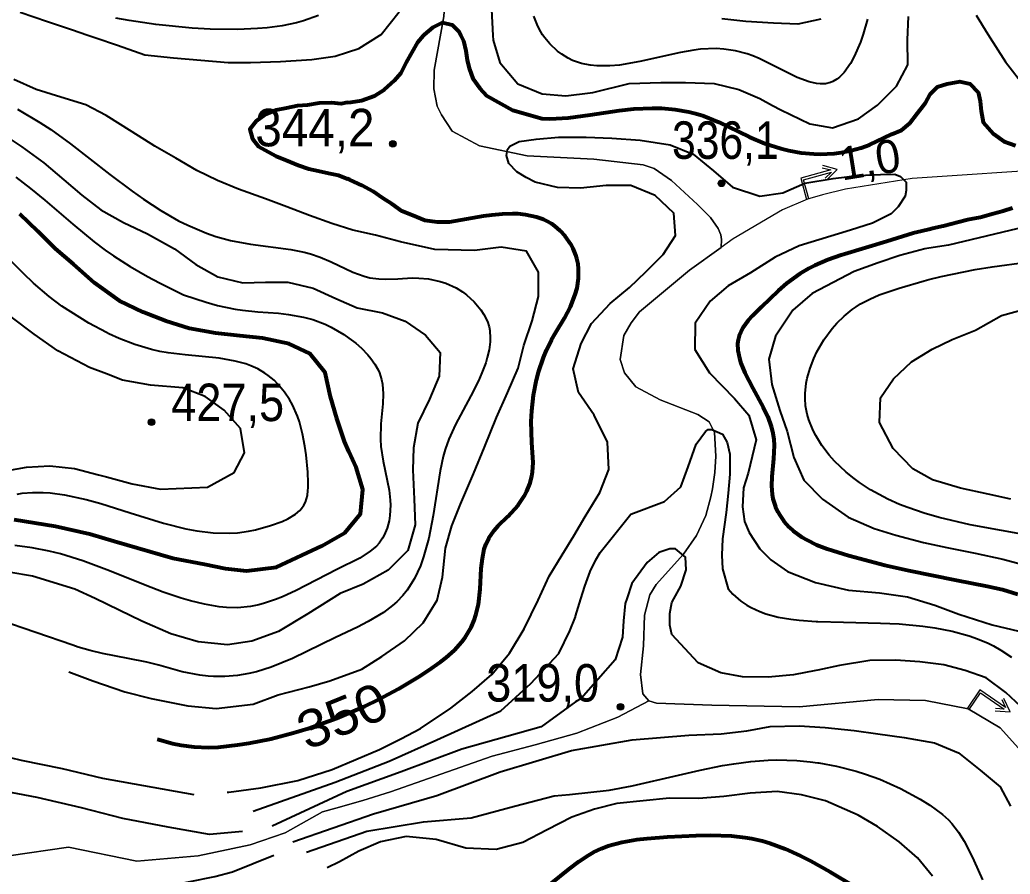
# Model space of a CAD drawing. Header units: metres. Extents: x 545098 to 555652, y 1854398 to 1862642.
# Drawn here: x 550989.7 to 551438.8, y 1858087 to 1858474.4 of the extents above; entities that cross this region are included whole.
import ezdxf
from ezdxf.enums import TextEntityAlignment as Align

# ---------------------------------------------------------------- set-up
doc = ezdxf.new("R2010")
doc.units = ezdxf.units.M
doc.header["$LTSCALE"] = 6.8
for name, color, linetype, lineweight in [('1', 7, 'Continuous', 25), ('2', 7, 'Continuous', 53), ('34', 7, 'Continuous', 13), ('5', 7, 'Continuous', 13), ('51', 7, 'Continuous', 13)]:
    doc.layers.add(name, color=color, linetype=linetype, lineweight=lineweight)
doc.layers.add('4', color=7, linetype='Continuous')

msp = doc.modelspace()

# ---------------------------------------------------------------- hatches: boundary and pattern name
at = {"layer": '5'}
for points in [[(551160.35, 1858418.17, 1), (551157.35, 1858418.17, 1)], [(551309.42, 1858400.21, 1), (551306.42, 1858400.21, 1)], [(551050.96, 1858291.9, 1), (551047.96, 1858291.9, 1)], [(551263.62, 1858162.83, 1), (551260.62, 1858162.83, 1)]]:
    msp.add_hatch(color=256, dxfattribs=at).paths.add_polyline_path(points)

# ---------------------------------------------------------------- linework, layer by layer
at = {"layer": '1'}
for points in [[(550989.84, 1858477.8), (551002.28, 1858473.63), (551013.17, 1858469.92), (551020.49, 1858467.39), (551024.17, 1858466.12), (551034.03, 1858462.82), (551046.38, 1858458.54), (551059.45, 1858457.14), (551084.21, 1858455.03), (551094.32, 1858454.99), (551107.9, 1858455.48), (551122.19, 1858456.38), (551132.75, 1858457.89), (551138.35, 1858459.7), (551143.5, 1858461.37), (551152.79, 1858467.17), (551153.58, 1858467.66), (551161.66, 1858478)], [(551125.22, 1858476.3), (551118.41, 1858473.89), (551115.19, 1858473.01), (551108.62, 1858471.65), (551101.93, 1858470.75), (551097.43, 1858470.36), (551088.41, 1858469.99), (551076.04, 1858470.16), (551067.83, 1858470.62), (551051.43, 1858472.27), (551039.33, 1858474.01), (551033.3, 1858475.07)], [(551203.56, 1858478.97), (551204.19, 1858467.17), (551204.29, 1858465.2), (551207.38, 1858454.94), (551215.55, 1858445.31), (551226.53, 1858440.75), (551237.29, 1858439.82), (551248.35, 1858441.18)], [(551374.17, 1858474.64), (551372.11, 1858467.78), (551370.86, 1858464.26), (551368.01, 1858457.7), (551366.33, 1858454.6), (551363.46, 1858450.51), (551361.33, 1858448.31), (551360.2, 1858447.41), (551358.41, 1858446.34), (551357.33, 1858445.89), (551355.06, 1858445.36), (551352.67, 1858445.27), (551351.02, 1858445.43), (551347.59, 1858446.2), (551342.18, 1858448.24), (551330.79, 1858453.97), (551325.01, 1858456.78), (551322.15, 1858457.99), (551319.47, 1858458.95), (551314.19, 1858460.35), (551308.96, 1858461.12), (551305.46, 1858461.31), (551298.41, 1858461.02), (551295.4, 1858460.66), (551289.32, 1858459.61), (551270.81, 1858455.45), (551261.68, 1858453.86), (551257.21, 1858453.44), (551251.38, 1858453.43), (551248.54, 1858453.72), (551248.35, 1858453.76), (551244.38, 1858454.56), (551240.36, 1858455.98), (551238.41, 1858456.92), (551235.43, 1858458.74), (551233.53, 1858460.16), (551230.03, 1858463.41), (551227.76, 1858466.15), (551226.75, 1858467.6), (551225.18, 1858470.32), (551224.29, 1858472.19), (551222.86, 1858476.08)], [(551248.35, 1858441.18), (551249.57, 1858441.33), (551266.03, 1858445.51), (551280.37, 1858445.98), (551291.57, 1858445.86), (551304.62, 1858445.42), (551315.7, 1858442.7), (551325.22, 1858438.72), (551331.07, 1858435.56), (551334.78, 1858433.56), (551348.02, 1858427.23), (551358.24, 1858425.38), (551370.09, 1858429.52), (551378.69, 1858435.63), (551387.19, 1858444.31), (551392.44, 1858453.98), (551392.23, 1858465.27), (551392.76, 1858475.85)], [(551352.92, 1858474.69), (551342.56, 1858472.45), (551331.44, 1858472.91), (551318.99, 1858473.63), (551308, 1858474.75)], [(551423.41, 1858476.5), (551428.68, 1858467.79), (551436.67, 1858455.24), (551445.59, 1858443.87)], [(551011.87, 1858178.68), (551022.78, 1858174.58), (551037.4, 1858169.69), (551049.24, 1858166.69), (551065.91, 1858163.32), (551078.81, 1858162.04), (551095.45, 1858164.09), (551106.89, 1858168.21), (551120.91, 1858171.96), (551130.26, 1858174.61), (551144.84, 1858179.97), (551153.92, 1858185.71), (551164.22, 1858192.78), (551172.68, 1858200.91), (551179.03, 1858211.26), (551181.41, 1858221.66), (551182.81, 1858234.72), (551185.63, 1858244.96), (551189.47, 1858254.78), (551195.41, 1858268.52), (551200.38, 1858280.52), (551205.92, 1858293.99), (551210.87, 1858305.24), (551215.62, 1858316.46), (551218.23, 1858326.67), (551222.01, 1858337.88), (551224.85, 1858348.87), (551224.88, 1858359.95), (551219.42, 1858369.38), (551208.02, 1858371.2), (551195.95, 1858369.71), (551177.94, 1858370.18), (551162.35, 1858373.74), (551151.03, 1858376.64), (551140.76, 1858378.92), (551131.13, 1858382.04), (551121.13, 1858385.64), (551110.76, 1858389.52), (551101.18, 1858393.18), (551088.92, 1858397.58), (551079.31, 1858401.45), (551069.92, 1858406.09), (551060.43, 1858411.59), (551050.95, 1858417.08), (551040.69, 1858423.56), (551028.92, 1858431.03), (551019.63, 1858435.79), (551008.35, 1858439.24), (550997.16, 1858442.81), (550987.05, 1858447.26)], [(550988.7, 1858433.88), (550998.83, 1858427.86), (551003.76, 1858424.61), (551012.74, 1858418.13), (551030.56, 1858404.26), (551040.62, 1858396.69), (551045.76, 1858393.05), (551053.64, 1858387.91), (551061.73, 1858383.27), (551065.86, 1858381.18), (551074.33, 1858377.56), (551078.66, 1858376.06), (551085.3, 1858374.26), (551094.32, 1858372.66), (551112.6, 1858370.21), (551118.59, 1858368.98), (551121.54, 1858368.19), (551125.89, 1858366.73), (551130.9, 1858364.57), (551140.78, 1858359.91), (551145.83, 1858358.08), (551148.41, 1858357.43), (551152.55, 1858356.86), (551155.37, 1858356.74), (551161.12, 1858356.96), (551167.6, 1858357.31), (551170.65, 1858357.25), (551174.97, 1858356.85), (551180.32, 1858355.73), (551182.82, 1858354.93)], [(550980.43, 1858423.34), (550990.59, 1858416.74), (551000.62, 1858409.49), (551009.73, 1858401.8), (551017.9, 1858394.85), (551026.46, 1858388.17), (551036.73, 1858382.45), (551047.67, 1858377.35), (551059.91, 1858370.47), (551069.49, 1858363.38), (551079.52, 1858357.84), (551090.81, 1858355.15), (551101.11, 1858355.34), (551111.31, 1858355.42), (551122.72, 1858352.63), (551133.07, 1858347.99), (551142.61, 1858343.8), (551154.19, 1858341.46), (551164.43, 1858337.67), (551173.69, 1858331.4), (551180.36, 1858323.51), (551179.85, 1858312.81), (551175.45, 1858302.28), (551170.12, 1858291.52), (551168.27, 1858280.33), (551167.89, 1858270.29), (551168.57, 1858256.94), (551168.92, 1858245.37), (551165.62, 1858233.79), (551156.73, 1858224.85), (551145.47, 1858218.52), (551135.04, 1858214.23), (551120.35, 1858205.08), (551107, 1858197.06), (551094.97, 1858192.55), (551083.85, 1858191.02), (551070.63, 1858192.26), (551058.22, 1858195.99), (551045.09, 1858201.7), (551034.76, 1858206.65), (551023.91, 1858212), (551014.64, 1858216.12), (550995.43, 1858222.03), (550984.68, 1858223.9)], [(551083.8, 1858124.16), (551084.43, 1858124.18), (551099.01, 1858126.14), (551115.8, 1858129.48), (551131.29, 1858134.41), (551152.8, 1858143.44), (551162.55, 1858148.3), (551171.37, 1858153.05), (551185.18, 1858162.26), (551194.89, 1858169.8), (551203.82, 1858177.56), (551211.76, 1858187.24), (551218.37, 1858198.16), (551224.71, 1858211.19), (551229.81, 1858222.14), (551235.61, 1858231.77), (551241, 1858240.39), (551246.06, 1858249.07), (551252.66, 1858259.99), (551256.85, 1858270.5), (551256.19, 1858282.88), (551250.17, 1858295.04), (551243.1, 1858305.34), (551240.59, 1858316.1), (551244.23, 1858327.62), (551249.02, 1858336.7), (551257.37, 1858345.68), (551266.14, 1858352.99), (551273.64, 1858360.15), (551281.4, 1858367.87), (551286.99, 1858376.52), (551286.29, 1858386.64), (551277.87, 1858394.74), (551266.79, 1858399.18), (551255.6, 1858399.3), (551248.35, 1858398.54), (551243.93, 1858398.08), (551233.59, 1858398.31), (551223.4, 1858400.71), (551219.34, 1858402.84), (551215.11, 1858405.49), (551211.4, 1858409.19), (551210.35, 1858412.89), (551210.88, 1858415.54), (551211.93, 1858417.12), (551216.16, 1858419.24), (551223.9, 1858420.22), (551234, 1858421.14), (551246.46, 1858421.17), (551258.13, 1858420.68), (551271.03, 1858419.79), (551284.62, 1858417.6), (551295.01, 1858413.5), (551304.34, 1858405.84), (551312.88, 1858398.4), (551325.21, 1858394.33), (551335.65, 1858395.94), (551345.75, 1858400.3), (551358.49, 1858402.41), (551369.72, 1858403.79), (551379.98, 1858404.2), (551386.42, 1858404.43), (551389.06, 1858403.37), (551391.7, 1858400.72), (551391.7, 1858397.02), (551391.18, 1858394.38), (551388, 1858389.61), (551384.83, 1858386.44), (551376.37, 1858382.21), (551366.32, 1858379.03), (551343.12, 1858371.93), (551332.16, 1858366.71), (551321.1, 1858359.65), (551310.97, 1858353.78), (551302.8, 1858346.76), (551295.97, 1858336.78), (551295.83, 1858324.84), (551302.51, 1858314.27), (551313.72, 1858302.65), (551320.24, 1858295.07), (551323.55, 1858283.87), (551319.97, 1858268.73), (551317.91, 1858262.13), (551317.49, 1858253.46), (551318.32, 1858246.85), (551320.38, 1858241.9), (551325.33, 1858234.47), (551330.28, 1858229.52), (551337.78, 1858224.15), (551350.54, 1858219.17), (551365.47, 1858215.74), (551379.6, 1858214.47), (551392.18, 1858212.69), (551404.57, 1858208.95), (551415.59, 1858204.93), (551430.7, 1858200.02), (551442.78, 1858197.1)], [(550987.95, 1858402.98), (550994.56, 1858397.89), (551001, 1858392.55), (551013.71, 1858381.63), (551023.41, 1858373.7), (551028.41, 1858369.96), (551032.12, 1858367.38), (551039.76, 1858362.53), (551047.64, 1858358.02), (551052.99, 1858355.16), (551063.87, 1858349.71), (551074.18, 1858346.26), (551079.39, 1858344.8), (551087.3, 1858343.14), (551090.74, 1858342.66), (551097.69, 1858342.02), (551106.97, 1858341.31), (551111.58, 1858340.8), (551118.41, 1858339.58), (551122.65, 1858338.4), (551128.16, 1858336.32), (551130.83, 1858335.06), (551136.63, 1858331.73), (551138.96, 1858330), (551142.05, 1858327.71), (551144.6, 1858325.45), (551147.58, 1858322.41), (551148.94, 1858320.81), (551150.76, 1858318.28), (551152.25, 1858315.63), (551152.85, 1858314.26), (551153.78, 1858311.2), (551154.16, 1858309.09), (551154.45, 1858304.74), (551154.29, 1858300.25), (551153.46, 1858291.09), (551153.22, 1858284.26), (551153.45, 1858280.88), (551154.5, 1858274.24), (551157.16, 1858261.05), (551157.65, 1858256.55), (551157.73, 1858254.26), (551157.49, 1858249.56), (551157.13, 1858247.23), (551156.27, 1858243.86), (551154.99, 1858240.71), (551154.17, 1858239.26), (551152.59, 1858237.08), (551151.38, 1858235.75), (551148.64, 1858233.36), (551143.9, 1858230.28), (551133.41, 1858225.04), (551114.96, 1858215.52), (551108.79, 1858212.72), (551105.62, 1858211.47), (551100.66, 1858209.83), (551098.12, 1858209.16), (551094.26, 1858208.36), (551088.41, 1858207.74), (551083.38, 1858207.83), (551080.04, 1858208.16), (551073.41, 1858209.32), (551067.08, 1858210.88), (551062.92, 1858212.09), (551054.7, 1858214.86), (551046.59, 1858217.96), (551030.45, 1858224.48), (551018.21, 1858229.05), (551008.12, 1858232.15), (551003.01, 1858233.43), (550995.24, 1858234.96), (550987.38, 1858235.96)], [(551452.55, 1858382.18), (551410.89, 1858372.22), (551401.97, 1858370.76), (551400.15, 1858370.46), (551388.69, 1858367.55), (551379, 1858364.2), (551368, 1858360.16), (551349.01, 1858350.3), (551340.17, 1858342.66), (551332.37, 1858330.95), (551329.36, 1858320.48), (551330.67, 1858308.93), (551334.37, 1858297.24), (551337.69, 1858287.76), (551340.66, 1858275.87), (551345.26, 1858265.59), (551353.63, 1858256.95), (551365.27, 1858248.81), (551377.18, 1858243.73), (551386.9, 1858240.73), (551399.56, 1858237.35), (551410.05, 1858235.09), (551422.95, 1858232.49), (551435.42, 1858229.84), (551446.19, 1858226.97)], [(550988.47, 1858259.32), (550990.79, 1858259.67), (550995.5, 1858260.05), (551000.26, 1858260.03), (551003.46, 1858259.82), (551009.93, 1858258.97), (551019.78, 1858256.85), (551026.42, 1858255.02), (551039.8, 1858250.82), (551054.92, 1858246.14), (551064.96, 1858243.61), (551069.96, 1858242.65), (551077.4, 1858241.71), (551084.76, 1858241.52), (551088.41, 1858241.75), (551093.35, 1858242.45), (551096.65, 1858243.14), (551103.41, 1858245.03), (551108.72, 1858246.95), (551111.26, 1858248.11), (551114.7, 1858250.2), (551116.65, 1858251.85), (551117.48, 1858252.76), (551118.54, 1858254.26), (551119.24, 1858255.65), (551120.13, 1858258.73), (551120.37, 1858260.9), (551120.5, 1858262.1), (551120.53, 1858264.45), (551120.29, 1858269.26), (551119.54, 1858277.18), (551119.02, 1858281.04), (551117.96, 1858286.67), (551116.5, 1858292.08), (551115.6, 1858294.69), (551113.39, 1858299.72), (551112.06, 1858302.13), (551109.75, 1858305.59), (551106.7, 1858309.22), (551105.01, 1858310.89), (551102.31, 1858313.15), (551100.81, 1858314.2), (551097.69, 1858316.03), (551094.4, 1858317.52), (551092.13, 1858318.34), (551087.43, 1858319.65), (551080.04, 1858320.97), (551064.65, 1858322.49), (551056.97, 1858323.39), (551053.19, 1858324.03), (551049.37, 1858324.87), (551041.94, 1858327.07), (551034.77, 1858329.89), (551030.11, 1858332.04), (551028.96, 1858332.65), (551021.04, 1858336.88), (551012.81, 1858341.9), (551008.83, 1858344.59), (551003.05, 1858348.89), (550995.89, 1858355.01), (550991.32, 1858359.32), (550982.42, 1858368.24)], [(551347.46, 1858292.99), (551346.74, 1858295.47), (551346.04, 1858299.26), (551345.8, 1858302.67), (551345.83, 1858304.96), (551346.33, 1858309.56), (551346.78, 1858311.86), (551348.06, 1858316.41), (551349.78, 1858320.86), (551351.15, 1858323.75), (551354.34, 1858329.26), (551358.1, 1858334.38), (551360.16, 1858336.74), (551363.49, 1858340.02), (551367.09, 1858342.94), (551368.98, 1858344.26), (551370.97, 1858345.5), (551375.11, 1858347.7), (551379.44, 1858349.59), (551388.41, 1858352.75), (551399.81, 1858356.06), (551401.97, 1858356.6), (551407.46, 1858357.96), (551422.86, 1858361.1), (551430.61, 1858362.37), (551446.19, 1858364.42)], [(551182.82, 1858354.93), (551187.51, 1858352.81), (551190.4, 1858351.02), (551192.24, 1858349.66), (551195.69, 1858346.53), (551198.83, 1858342.83), (551200.17, 1858340.8), (551201.74, 1858337.58), (551202.48, 1858335.13), (551202.79, 1858333.45), (551203.02, 1858330.01), (551202.95, 1858328.27), (551202.5, 1858324.74), (551201.69, 1858321.2), (551200.99, 1858318.85), (551199.29, 1858314.26), (551197.73, 1858310.7), (551194.27, 1858303.89), (551187.2, 1858290.86), (551184.24, 1858284.26), (551182.64, 1858279.59), (551181.75, 1858276.41), (551180.3, 1858269.89), (551177.11, 1858249.57), (551175.15, 1858239.26), (551172.82, 1858230.85), (551171.34, 1858226.78), (551168.65, 1858220.98), (551165.33, 1858215.69), (551163.41, 1858213.28), (551160.71, 1858210.49), (551158.76, 1858208.77), (551154.56, 1858205.64), (551147.66, 1858201.51), (551142.78, 1858199.02), (551132.8, 1858194.26), (551113.37, 1858184.81), (551103.62, 1858180.81), (551096.97, 1858178.72), (551093.59, 1858177.91), (551088.41, 1858177.01), (551082.71, 1858176.54), (551077.6, 1858176.55), (551075.06, 1858176.71), (551071.3, 1858177.14), (551063.38, 1858178.77), (551052.81, 1858181.68), (551047.26, 1858183.1), (551038.82, 1858184.82), (551027.25, 1858187), (551021.6, 1858188.31), (551016.23, 1858189.91), (551013.68, 1858190.86), (550980.06, 1858202.22)], [(551439.17, 1858256.95), (551428.89, 1858259.23), (551416.3, 1858261.98), (551403.58, 1858265.78), (551394.6, 1858270.7), (551385.72, 1858279.92), (551379.53, 1858291.84), (551379.98, 1858302.96), (551385.91, 1858311.54), (551394.09, 1858319.32), (551403.37, 1858325.08), (551412.51, 1858329.43), (551423.06, 1858333.63), (551434.93, 1858340.25), (551461.75, 1858347.64)], [(550978.18, 1858268.98), (550992.68, 1858271.56), (551003.29, 1858272.07), (551014.58, 1858270.91), (551025.44, 1858268.11), (551028.96, 1858267.14), (551040.61, 1858263.92), (551053.5, 1858261.53), (551074.89, 1858262.41), (551086.97, 1858269.15), (551091.61, 1858278.01), (551089.77, 1858289.1), (551082.37, 1858297.43), (551073.81, 1858303.54), (551063.6, 1858307.54), (551048.95, 1858308.76), (551036.25, 1858311.02), (551028.96, 1858313.79), (551021.37, 1858316.68), (551006.89, 1858324.29), (550996.26, 1858331.75), (550985.72, 1858339.69)], [(551449.1, 1858240.18), (551420.64, 1858245.44), (551406.65, 1858248.63), (551399.75, 1858250.6), (551392.32, 1858253.15), (551388.66, 1858254.6), (551383.27, 1858257.02), (551375.43, 1858261.28), (551370.42, 1858264.58), (551367.99, 1858266.37), (551364.45, 1858269.26), (551359.2, 1858274.27), (551356.78, 1858276.98), (551353.46, 1858281.27), (551350.62, 1858285.8), (551349.4, 1858288.15), (551347.46, 1858292.99)], [(551095.54, 1858115.46), (551132.66, 1858128.64), (551157.21, 1858138.23), (551178.77, 1858147.82), (551207.77, 1858161), (551221.38, 1858173.38), (551234.17, 1858187), (551239.08, 1858197.35), (551241.62, 1858203.7), (551241.69, 1858203.88), (551244.13, 1858211.83), (551245.89, 1858217.58), (551248.34, 1858224.26), (551250.9, 1858229.48), (551252.88, 1858232.82), (551266.76, 1858250.16), (551282.02, 1858255.93), (551289.44, 1858262.54), (551292.74, 1858271.62), (551296.46, 1858281.94), (551300.58, 1858287.72), (551301.82, 1858288.54), (551303.47, 1858288.54), (551308.42, 1858286.48), (551310.48, 1858282.76), (551311.72, 1858277.4), (551311.72, 1858268.32), (551310.89, 1858259.65), (551310.07, 1858250.98), (551308.42, 1858239.01), (551308.01, 1858231.58), (551308.42, 1858225.39), (551310.89, 1858216.31), (551312.99, 1858213.93), (551316.67, 1858210.79), (551319.39, 1858209), (551321.3, 1858207.92), (551325.25, 1858206.09), (551328, 1858205.07), (551333.6, 1858203.53), (551339.28, 1858202.53), (551343.09, 1858202.1), (551350.75, 1858201.59), (551351.62, 1858201.56), (551363.23, 1858201.22), (551379.94, 1858200.83), (551388.41, 1858200.41), (551399.18, 1858199.43), (551404.56, 1858198.68), (551412.52, 1858197.14), (551420.26, 1858195.01), (551424.01, 1858193.7), (551428.85, 1858191.65), (551431.19, 1858190.49), (551434.6, 1858188.58), (551439.44, 1858185.29)], [(551445.85, 1858160.84), (551436.84, 1858169.4), (551427.86, 1858176.03), (551418.32, 1858179.26), (551408.66, 1858181.83), (551397.85, 1858183.19), (551386.79, 1858183.98), (551375.2, 1858183.84), (551361.4, 1858181.6), (551351.62, 1858179.52), (551350.62, 1858179.31), (551340.53, 1858177.42), (551329.07, 1858176.22), (551317.43, 1858176.51), (551307.54, 1858178.3), (551297.31, 1858182.84), (551285.32, 1858195.67), (551284.49, 1858199.8), (551284.49, 1858205.16), (551285.32, 1858210.12), (551286.27, 1858211.83), (551289.44, 1858217.55), (551291.92, 1858224.98), (551291.51, 1858230.75), (551286.97, 1858234.47), (551284.49, 1858234.47), (551279.54, 1858232.82), (551274.18, 1858228.28), (551267.17, 1858218.78), (551264.96, 1858211.83), (551264.28, 1858209.7), (551263.46, 1858201.86), (551263.04, 1858194.43), (551259.74, 1858184.11), (551244.28, 1858166.64), (551241.62, 1858165.1), (551226.08, 1858153.81), (551190.15, 1858143.62), (551162.6, 1858133.44), (551138.05, 1858124.45), (551104.21, 1858108.68)], [(551113.5, 1858101.67), (551150.03, 1858114.26), (551178.77, 1858122.65), (551207.51, 1858133.44), (551239.85, 1858143.02), (551267.4, 1858147.82), (551293.08, 1858149.97), (551307.73, 1858150.6), (551319.37, 1858152.03), (551330, 1858153.88), (551343.07, 1858154.2), (551354.88, 1858153.4), (551368.04, 1858152.11), (551378.76, 1858150.64), (551390.79, 1858148.9), (551404.41, 1858146.49), (551415.4, 1858141.93), (551425.18, 1858134.11), (551434.26, 1858126.63), (551439.01, 1858117.76)], [(551068.83, 1858122.96), (551027.31, 1858130.4), (551009.11, 1858134.71), (550990.44, 1858138.54), (550970.32, 1858143.34)], [(551119.68, 1858096.95), (551147.03, 1858106.47), (551172.78, 1858110.66), (551194.34, 1858112.46), (551214.1, 1858117.85), (551231.96, 1858122.47), (551238.96, 1858123.13), (551256.93, 1858125.02), (551267.36, 1858126.97), (551288.42, 1858131.83), (551298.17, 1858134.08), (551308.4, 1858136.18), (551313.53, 1858137.05), (551321.26, 1858138.08), (551329.03, 1858138.68), (551332.94, 1858138.79), (551342, 1858138.53), (551348.05, 1858137.96), (551351.62, 1858137.48), (551352.08, 1858137.42), (551360.08, 1858135.93), (551368.91, 1858133.67), (551373.25, 1858132.31), (551379.66, 1858129.98), (551389.02, 1858125.84), (551398.02, 1858120.94), (551402.36, 1858118.2), (551408.14, 1858113.99), (551410.77, 1858111.61), (551412.41, 1858109.87), (551415.36, 1858106.08), (551417.94, 1858101.99), (551419.51, 1858099.13), (551422.38, 1858093.23), (551426.25, 1858084.41)], [(551090.73, 1858106.36), (551075.7, 1858104.99), (551057.02, 1858108.34), (551036.43, 1858112.18), (551017.75, 1858116.97), (550997.63, 1858121.76), (550979.91, 1858125.12)], [(551403.62, 1858086.07), (551396.71, 1858094.3), (551388.49, 1858101.57), (551378.69, 1858108.65), (551369.93, 1858113.78), (551355.12, 1858120.24), (551344.12, 1858122.87), (551333.1, 1858124.38), (551320.92, 1858123.68), (551308.99, 1858122.21), (551297.48, 1858121.27), (551284.24, 1858121.39), (551260.48, 1858118.94), (551250.28, 1858116.41), (551240.06, 1858112.76)], [(551240.06, 1858112.76), (551228.81, 1858107.07), (551217.74, 1858101.25), (551205.69, 1858098.17), (551191.92, 1858098.71), (551178.53, 1858102.63), (551164.83, 1858103.97), (551153.33, 1858101.6), (551143.5, 1858097.36), (551134.68, 1858092.61), (551129.08, 1858089.82)], [(550984.02, 1858073.09), (550996.36, 1858071.81), (551016.45, 1858073.65), (551038.28, 1858078.45), (551054.26, 1858081.11), (551078.21, 1858085.91), (551086.2, 1858088.04), (551104.97, 1858095.56)]]:
    msp.add_lwpolyline(points, dxfattribs=at)
at = {"layer": '2'}
for points in [[(551138.35, 1858436.8), (551139.85, 1858437.05), (551144.7, 1858437.83), (551150.51, 1858439.82), (551155.1, 1858442.77), (551159.55, 1858446.8), (551162.6, 1858450.3), (551165.12, 1858455.19), (551170.24, 1858464.25), (551172.78, 1858467.17), (551173.29, 1858467.75), (551177.11, 1858470.97), (551181.43, 1858473.15), (551185.78, 1858472.04), (551188.91, 1858468.94), (551189.75, 1858467.17), (551190.89, 1858464.78), (551191.99, 1858460.33), (551192.52, 1858456), (551193.57, 1858451.91), (551195.19, 1858447.71), (551198.3, 1858443.32), (551201.47, 1858439.87), (551213.13, 1858433.44), (551226.35, 1858429.66), (551230.07, 1858429.49), (551232.85, 1858429.55), (551238.41, 1858429.97), (551248.35, 1858431.28), (551248.38, 1858431.28), (551261.51, 1858433.25), (551268.13, 1858433.98), (551276.49, 1858434.36), (551280.68, 1858434.27), (551286.93, 1858433.74), (551293.06, 1858432.67), (551296.06, 1858431.9), (551299.66, 1858430.76), (551306.69, 1858427.92), (551320.47, 1858421.34), (551327.5, 1858418.34), (551334.75, 1858415.98), (551338.45, 1858415.08), (551344.08, 1858414.1), (551349.79, 1858413.58), (551352.67, 1858413.51), (551358.97, 1858413.81), (551362.1, 1858414.19), (551366.73, 1858415.06), (551371.22, 1858416.3), (551373.41, 1858417.06), (551374.95, 1858417.68), (551385.12, 1858422.51), (551389.48, 1858424.33), (551393.3, 1858427.55), (551396.79, 1858432.01), (551399.56, 1858435.56), (551400.43, 1858436.68), (551402.51, 1858440.6), (551405.77, 1858443.93), (551410.18, 1858445.39), (551415.91, 1858446.46), (551420.63, 1858445.4), (551424.21, 1858441.62), (551425.26, 1858437.53), (551425.64, 1858432.99), (551426.62, 1858427.98), (551431.3, 1858422.69), (551436.13, 1858419.25), (551441.14, 1858417.3)], [(551138.35, 1858436.8), (551135.36, 1858436.31), (551131.09, 1858436.7), (551125.43, 1858436.55), (551120.21, 1858435.73), (551115.67, 1858435.35), (551110.66, 1858434.37), (551106.01, 1858433.43), (551100.77, 1858431.32), (551096.9, 1858428.46), (551094.05, 1858424.81), (551095.15, 1858420.36), (551097.97, 1858416.85), (551102.3, 1858414.45), (551106.02, 1858412.53), (551110.46, 1858410.69), (551115.87, 1858408.42), (551120.84, 1858406.84), (551124.99, 1858405.88), (551129.7, 1858404.81), (551134.21, 1858403.9), (551138.35, 1858402.22)], [(551052.03, 1858148.25), (551058.91, 1858146.21), (551062.84, 1858145.4), (551068.78, 1858144.63), (551075.3, 1858144.43), (551079.67, 1858144.62), (551088.41, 1858145.54), (551093.56, 1858146.33), (551103.76, 1858148.38), (551113.81, 1858150.99), (551120.42, 1858153.01), (551133.41, 1858157.68), (551146.1, 1858163.11), (551152.32, 1858166.12), (551161.48, 1858171.01), (551170.46, 1858176.38), (551174.87, 1858179.26), (551180.42, 1858183.17), (551183.08, 1858185.25), (551186.81, 1858188.6), (551190.15, 1858192.28), (551191.63, 1858194.26), (551194.33, 1858198.88), (551195.76, 1858202.2), (551196.53, 1858204.5), (551197.68, 1858209.26), (551198.47, 1858216.23), (551198.98, 1858225.57), (551199.45, 1858230.07), (551200.33, 1858234.35), (551200.99, 1858236.38), (551202.32, 1858239.26), (551204.75, 1858242.75), (551206.69, 1858244.93), (551210.95, 1858249.2), (551215.62, 1858254.26), (551218.43, 1858258.37), (551219.59, 1858260.56), (551220.98, 1858263.96), (551221.92, 1858267.47), (551222.2, 1858269.26), (551222.42, 1858273.68), (551221.83, 1858282.67), (551221.62, 1858292.22), (551221.85, 1858297.01), (551222.65, 1858304.14), (551224, 1858311.15), (551224.9, 1858314.59), (551227.13, 1858321.3), (551228.48, 1858324.54), (551230.8, 1858329.26), (551232.7, 1858332.58), (551236.67, 1858339.15), (551239.41, 1858344.26), (551241.6, 1858349.8), (551242.38, 1858352.68), (551243.09, 1858357.07), (551243.12, 1858361.49), (551242.85, 1858363.69), (551242.32, 1858366.08), (551241.84, 1858367.65), (551240.57, 1858370.71), (551239.53, 1858372.67), (551237, 1858376.31), (551234.76, 1858378.74), (551232.28, 1858380.86), (551230.95, 1858381.79), (551228.75, 1858383.06), (551227.22, 1858383.78), (551224.03, 1858384.93), (551218.99, 1858386), (551215.52, 1858386.33), (551213.16, 1858386.4), (551208.41, 1858386.24), (551203.76, 1858385.78), (551199.91, 1858385.28), (551184.51, 1858382.59), (551179, 1858382.64), (551173.4, 1858383.42), (551167.99, 1858385.69), (551162.98, 1858387.64), (551158.57, 1858390.76), (551153.99, 1858393.68), (551149.98, 1858396.49), (551144.88, 1858399.16), (551139.42, 1858401.79), (551138.35, 1858402.22)], [(550987.16, 1858247.78), (551005.85, 1858244.83), (551021.26, 1858241.31), (551032.51, 1858237.91), (551059.11, 1858230.2), (551073.46, 1858227.5), (551082.92, 1858225.61), (551092.44, 1858224.55), (551106.18, 1858226.14), (551126.79, 1858235.78), (551137.02, 1858241.77), (551144.12, 1858250.38), (551145.24, 1858261.37), (551142.18, 1858271.42), (551138.96, 1858278.66), (551136.97, 1858283.14), (551133.43, 1858293.55), (551130.61, 1858303.42), (551128.17, 1858314.51), (551121.21, 1858323), (551111.85, 1858327.43), (551099.71, 1858330.02), (551089.47, 1858331.13), (551078.48, 1858332.24), (551066.61, 1858334.43), (551056.11, 1858337.66), (551047.96, 1858340.9), (551045.6, 1858341.84), (551034.86, 1858346.97), (551023.65, 1858355.15), (551014.12, 1858363.54), (551005.96, 1858370.49), (550997.88, 1858378.52), (550989.7, 1858386.43)], [(551439.86, 1858388.91), (551435.62, 1858387.65), (551431.01, 1858386.35), (551425.16, 1858384.72), (551419.43, 1858383.64), (551415.34, 1858382.59), (551408.41, 1858380.82), (551403.6, 1858379.68), (551401.97, 1858379.29), (551398.79, 1858378.54), (551394.86, 1858377.69), (551382.73, 1858373.79), (551374.72, 1858371.38), (551362.14, 1858367.6), (551356.08, 1858365.45), (551350.25, 1858362.97), (551347.45, 1858361.57), (551343.41, 1858359.21), (551337.41, 1858354.83), (551333.58, 1858351.52), (551325.98, 1858344.26)], [(551325.98, 1858344.26), (551321.91, 1858340.14), (551320.02, 1858338), (551317.6, 1858334.65), (551315.9, 1858331.11), (551315.41, 1858329.26), (551315.21, 1858327.66), (551315.32, 1858324.37), (551316.01, 1858321), (551316.72, 1858318.73), (551318.55, 1858314.26), (551322.04, 1858307.4), (551326.8, 1858298.66), (551328.86, 1858294.32), (551330.48, 1858289.93), (551331.08, 1858287.69), (551331.64, 1858284.26), (551331.79, 1858281.34), (551331.46, 1858275.32), (551330.67, 1858267.14), (551330.55, 1858263.07), (551330.86, 1858259.06), (551331.24, 1858257.08), (551332.4, 1858253.52), (551333.46, 1858251.24), (551334.29, 1858249.78), (551336.19, 1858247.04), (551338.64, 1858244.32), (551340.44, 1858242.69), (551344.39, 1858239.82), (551346.52, 1858238.56), (551351.01, 1858236.35), (551355.75, 1858234.48), (551365.55, 1858231.4), (551382, 1858227.11), (551392.81, 1858224.66), (551414.51, 1858220.35), (551428.43, 1858217.63), (551435.35, 1858215.98), (551442.14, 1858213.97)], [(551230.25, 1858082.36), (551238.88, 1858089.43), (551243.18, 1858092.7), (551247.6, 1858095.64), (551249.87, 1858096.94), (551253.41, 1858098.65), (551256.45, 1858099.82), (551262.84, 1858101.55), (551269.54, 1858102.65), (551274.12, 1858103.15), (551283.41, 1858103.82), (551296.45, 1858104.53), (551302.89, 1858104.66), (551312.41, 1858104.34), (551318.63, 1858103.65), (551321.71, 1858103.13), (551326.26, 1858102.11), (551329.81, 1858101.08), (551336.8, 1858098.48), (551343.66, 1858095.32), (551348.18, 1858092.98), (551357.13, 1858087.98), (551367.26, 1858081.98)]]:
    msp.add_lwpolyline(points, dxfattribs=at)
at = {"layer": '34'}
for p, q in [((551360.37, 1858406.56), (551353.85, 1858408.27)), ((551355.63, 1858401.77), (551360.37, 1858406.56)), ((551347.44, 1858393.17), (551346.48, 1858392.91)), ((551438.78, 1858160.52), (551435.86, 1858166.6)), ((551420.2, 1858161.7), (551419.38, 1858162.26)), ((551432.06, 1858161.03), (551438.78, 1858160.52))]:
    msp.add_line(p, q, dxfattribs=at)
for points in [[(551747.69, 1858501.27), (551741.05, 1858471.35), (551731.96, 1858452.09), (551724.49, 1858441.46), (551715.45, 1858428.87), (551700.89, 1858415.09), (551684.65, 1858403.71), (551664.39, 1858394.06), (551652.96, 1858391.56), (551646.63, 1858391.08), (551629.69, 1858394.38), (551595.42, 1858403.18), (551573.48, 1858408), (551556.95, 1858410.36), (551511.48, 1858407.33), (551462.21, 1858406.94), (551394.37, 1858402.44), (551364.16, 1858397.62), (551353.62, 1858394.95), (551346.96, 1858393.04)], [(551183.29, 1858496.47), (551181.99, 1858475.9), (551177.65, 1858451.53), (551177.44, 1858443.02), (551179.01, 1858435.15), (551180.98, 1858431.22), (551185.82, 1858423.93), (551198.2, 1858417.2), (551219.84, 1858412.72), (551249.93, 1858411.1), (551272.4, 1858408.65), (551277.34, 1858406.94), (551285.22, 1858401.51), (551297, 1858390.68), (551302.91, 1858384.78), (551306.42, 1858379.73), (551307.63, 1858376.91), (551307.97, 1858374.77), (551307.72, 1858371.12)], [(551353.6, 1858407.3), (551357.49, 1858406.28), (551343.85, 1858402.56), (551346.48, 1858392.91)], [(551347.44, 1858393.17), (551345.07, 1858401.85), (551357.72, 1858405.31), (551354.92, 1858402.48)], [(551346.96, 1858393.04), (551335.61, 1858388.24), (551313.21, 1858375.03), (551307.72, 1858371.12)], [(551307.72, 1858371.12), (551293.32, 1858360.85), (551270.72, 1858341.93), (551266.88, 1858336.9), (551263.61, 1858331.15), (551262.01, 1858320.32), (551263.98, 1858314.34), (551269.03, 1858307.98), (551280.03, 1858302), (551297.12, 1858295.41), (551302.34, 1858292.1), (551304.73, 1858287.22), (551305.3, 1858276.57), (551304.88, 1858269.09), (551303.78, 1858261.72), (551303.02, 1858258.1), (551300.79, 1858249.55)], [(551300.79, 1858249.55), (551296.55, 1858240.59), (551290.69, 1858232.09), (551278.27, 1858218.27), (551275.38, 1858213.6), (551273.01, 1858204.42), (551272.53, 1858190.43), (551271.2, 1858177.43), (551272.26, 1858168.76), (551274.99, 1858165.59)], [(551434.96, 1858166.16), (551436.69, 1858162.54), (551425.02, 1858170.52), (551419.38, 1858162.26)], [(551274.99, 1858165.59), (551260.95, 1858158.23), (551242.24, 1858150.84), (551223.38, 1858145.59), (551203.87, 1858140.54), (551157.86, 1858124.34), (551145.3, 1858120.34), (551132.97, 1858116.9)], [(551274.99, 1858165.59), (551278.46, 1858164.57), (551303.52, 1858163.62), (551343.04, 1858162.8), (551378.94, 1858166.12), (551400.45, 1858165.65), (551419.79, 1858161.98)], [(551420.2, 1858161.7), (551425.28, 1858169.13), (551436.1, 1858161.73), (551432.13, 1858162.03)], [(551419.79, 1858161.98), (551434.25, 1858153.31), (551445.29, 1858141.1)], [(551132.97, 1858116.9), (551127.03, 1858115.24), (551110.06, 1858105.71), (551094.12, 1858100.26), (551070.61, 1858095.24), (551042.82, 1858092.84), (551011.71, 1858099.27), (550984.7, 1858095.29), (550947.26, 1858085.14), (550909.79, 1858070.83), (550880.62, 1858054.4), (550845.1, 1858019.31), (550819.96, 1857984.15), (550807.36, 1857961.38), (550807.19, 1857934.38), (550819.29, 1857878.21), (550819.02, 1857834.59), (550802.21, 1857803.53), (550785.51, 1857789.1), (550737.62, 1857768.63)]]:
    msp.add_lwpolyline(points, dxfattribs=at)
at = {"layer": '5'}
for centre in [(551158.85, 1858418.17), (551307.92, 1858400.21), (551049.46, 1858291.9), (551262.12, 1858162.83)]:
    msp.add_circle(centre, 1.5, dxfattribs=at)
at = {"layer": '51'}
for points in [[(551307.72, 1858371.12), (551307.97, 1858374.77), (551307.63, 1858376.91), (551306.42, 1858379.73), (551302.91, 1858384.78), (551297, 1858390.68), (551285.22, 1858401.51), (551277.34, 1858406.94), (551272.4, 1858408.65), (551249.93, 1858411.1), (551219.84, 1858412.72), (551198.2, 1858417.2), (551185.82, 1858423.93), (551180.98, 1858431.22), (551179.01, 1858435.15), (551177.44, 1858443.02), (551177.65, 1858451.53), (551181.99, 1858475.9), (551183.29, 1858496.47)], [(551300.79, 1858249.55), (551303.02, 1858258.1), (551303.78, 1858261.72), (551304.88, 1858269.09), (551305.3, 1858276.57), (551304.73, 1858287.22), (551302.34, 1858292.1), (551297.12, 1858295.41), (551280.03, 1858302), (551269.03, 1858307.98), (551263.98, 1858314.34), (551262.01, 1858320.32), (551263.61, 1858331.15), (551266.88, 1858336.9), (551270.72, 1858341.93), (551293.32, 1858360.85), (551307.72, 1858371.12)], [(551445.29, 1858141.1), (551434.25, 1858153.31), (551419.79, 1858161.98), (551400.45, 1858165.65), (551378.94, 1858166.12), (551343.04, 1858162.8), (551303.52, 1858163.62), (551278.46, 1858164.57), (551274.99, 1858165.59), (551272.26, 1858168.76), (551271.2, 1858177.43), (551272.53, 1858190.43), (551273.01, 1858204.42), (551275.38, 1858213.6), (551278.27, 1858218.27), (551290.69, 1858232.09), (551296.55, 1858240.59), (551300.79, 1858249.55)], [(551132.97, 1858116.9), (551145.3, 1858120.34), (551157.86, 1858124.34), (551203.87, 1858140.54), (551223.38, 1858145.59), (551242.24, 1858150.84), (551260.95, 1858158.23), (551274.99, 1858165.59)], [(550984.7, 1858095.29), (551011.71, 1858099.27), (551042.82, 1858092.84), (551070.61, 1858095.24), (551094.12, 1858100.26), (551110.06, 1858105.71), (551127.03, 1858115.24), (551132.97, 1858116.9)]]:
    msp.add_lwpolyline(points, dxfattribs=at)

# ---------------------------------------------------------------- texts
at = {"layer": '34'}
msp.add_text('1,0', height=15, rotation=9.065, dxfattribs=at).set_placement((551376.2, 1858403.64), align=Align.CENTER)
at = {"layer": '4', "width": 1.1}
msp.add_text('350', height=17, rotation=22.185, dxfattribs=at).set_placement((551139.19, 1858150.89), align=Align.CENTER)
at = {"layer": '5'}
for s, width, p in [('344,2', 0.95, (551123.52, 1858416.99)), ('336,1', 0.85, (551309.65, 1858411.31)), ('427,5', 0.9, (551083.96, 1858292.4)), ('319,0', 0.9, (551226.79, 1858165.22))]:
    msp.add_text(s, height=17, dxfattribs=dict(at, width=width)).set_placement(p, align=Align.CENTER)

doc.saveas('drawing.dxf')
